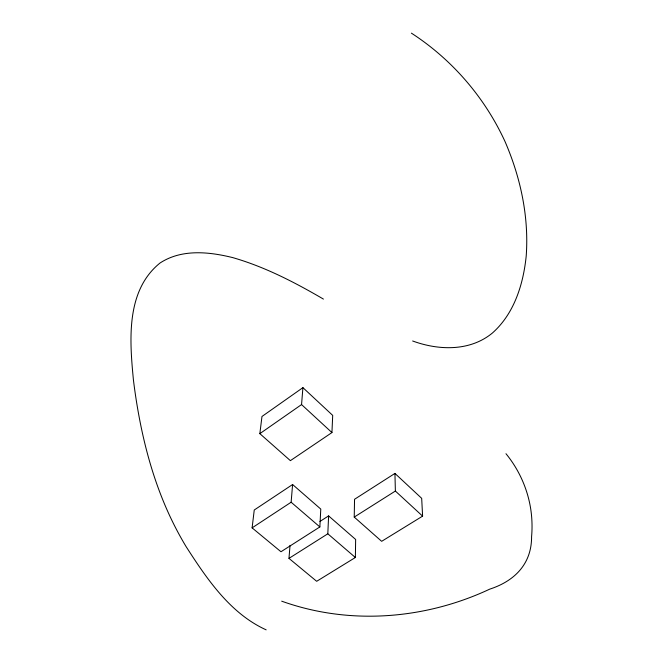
<?xml version="1.0" encoding="UTF-8"?>
<svg xmlns="http://www.w3.org/2000/svg" width="663" height="663" viewBox="0 0 663 663"><rect width="100%" height="100%" fill="white"/><g stroke="black" fill="none" stroke-linecap="round" stroke-linejoin="round"><path stroke-width="0.99" d="M290.029 545.359L288.977 558.379L316.674 581.302L355.368 557.5L355.65 539.467L328.608 515.897L319.931 521.458M354.233 517.082L354.548 499.28L394.941 473.415L421.685 498.344L422.604 516.137L381.656 541.323L354.233 517.082L395.372 491.043L394.941 473.415M331.939 432.574L332.702 415.394L302.916 387.64L261.976 416.472L259.846 433.652L290.386 460.652L331.939 432.574L301.557 404.571L302.916 387.64M355.368 557.5L327.82 533.798L328.608 515.897M319.856 526.936L320.784 509.085L292.598 484.52L254.252 510.004L252.106 527.864L280.971 551.749L319.856 526.936L291.132 502.222L292.598 484.52M259.846 433.652L301.557 404.571M252.106 527.864L291.132 502.222M288.977 558.379L327.82 533.798M412.643 340.981C438.641 350.528 469.934 351.531 492.36 333.066C514.248 313.665 523.273 284.41 526.198 256.142C529.074 216.809 520.588 177.46 504.982 141.451C484.711 97.378 452.125 59.537 411.408 33.15M281.7 601.175C349.393 625.466 425.033 619.457 489.717 589.15C514.662 581.045 531.709 563.89 531.593 536.591A210.685 156.178 2.5 0 0 531.85 519.908C530.566 495.816 521.234 472.371 505.977 453.716M266.153 629.85C230.094 613.482 206.765 578.724 186.013 546.478A535.621 416.306 -17.1 0 1 173.002 522.643C157.753 491.772 147.551 458.614 140.697 424.925A1110.243 755.182 -31.8 0 1 133.412 379.808C129.608 340.359 125.672 290.825 159.94 263.078C181.546 248.849 208.862 251.7 232.738 257.609C264.869 266.849 294.662 282.297 323.428 299.088M395.372 491.043L422.604 516.137"/></g></svg>
